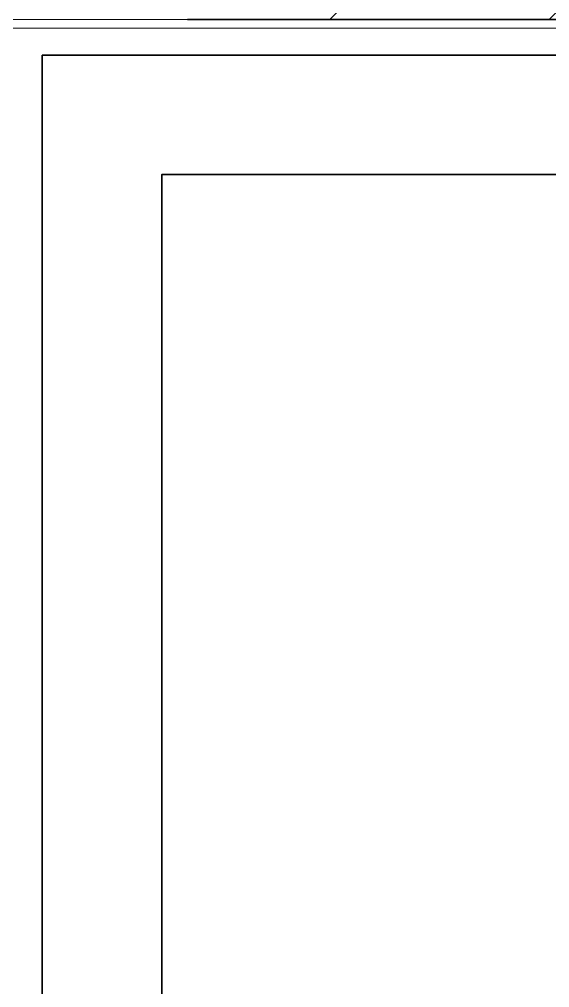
# Model space of a CAD drawing. Header units: millimetres. Extents: x 233224 to 234067, y -13631 to -11613.
# Drawn here: x 233472.34 to 233494.55, y -13600.64 to -13560.08 of the extents above; entities that cross this region are included whole.
import ezdxf

# ---------------------------------------------------------------- set-up
doc = ezdxf.new("R2010")
doc.units = ezdxf.units.MM
doc.header["$MEASUREMENT"] = 0
for name, color, linetype, lineweight, true_color in [('2D Drafting - General_Pen_No__4', 7, 'Continuous', 20, 0x029e21), ('Structural - Bearing_Pen_No__107', 7, 'Continuous', 13, 0xaaaaaa), ('Structural - Bearing_Pen_No__90', 7, 'Continuous', 20, 0x00bfbf)]:
    doc.layers.add(name, color=color, linetype=linetype, lineweight=lineweight, true_color=true_color)
doc.layers.add('Structural - Bearing', color=7, linetype='Continuous')
doc.layers.add('Structural - Bearing_Pen_No__27', color=7, linetype='Continuous', lineweight=35)
doc.layers.add('Structural - Bearing_Pen_No__7', color=7, linetype='Continuous', lineweight=35)

# ---------------------------------------------------------------- blocks, each defined once
blk = doc.blocks.new('Slab_11', base_point=(228184.73, -13713.38))
at = {"layer": 'Structural - Bearing_Pen_No__7', "linetype": 'Continuous', "flags": 128}
for points in [[(228184.73, -13713.38), (228184.74, -13113.38), (228884.74, -13113.39), (228884.73, -13713.39)], [(228234.73, -13663.38), (228834.73, -13663.39), (228834.73, -13163.39), (228234.73, -13163.38)]]:
    blk.add_lwpolyline(points, close=True, dxfattribs=at)
blk = doc.blocks.new('Slab_12', base_point=(228234.73, -13663.38))
at = {"layer": 'Structural - Bearing_Pen_No__7', "linetype": 'Continuous', "flags": 128}
blk.add_lwpolyline([(228234.73, -13663.38), (228234.73, -13163.38), (228834.73, -13163.39), (228834.73, -13663.39)], close=True, dxfattribs=at)
blk = doc.blocks.new('Wall_22', base_point=(231723.96, -13098.41))
at = {"layer": 'Structural - Bearing_Pen_No__107', "linetype": 'Continuous'}
h = blk.add_hatch(dxfattribs=at)
h.set_pattern_fill('COMMON_BRICK', color=256, style=0, pattern_type=2)
h.set_pattern_definition([(45, (0, 0), (-45.96194, 45.96194), [])])
h.paths.add_polyline_path([(228245.51, -13048.38), (228245.51, -13098.38), (228984.74, -13098.39), (228984.74, -13048.39)])
at = {"layer": 'Structural - Bearing_Pen_No__27', "linetype": 'Continuous', "flags": 128}
blk.add_lwpolyline([(228245.51, -13098.38), (228984.74, -13098.39)], dxfattribs=at)
blk = doc.blocks.new('Beam_1', base_point=(225986.7, -13027.05))
at = {"layer": 'Structural - Bearing_Pen_No__90', "linetype": 'Continuous'}
blk.add_line((225986.7, -13102.05), (234060.92, -13102.05), dxfattribs=at)

msp = doc.modelspace()

# ---------------------------------------------------------------- linework, layer by layer
at = {"layer": '2D Drafting - General_Pen_No__4', "linetype": 'Continuous'}
msp.add_line((234050.927, -13560.087), (233254.727, -13560.087), dxfattribs=at)

# ---------------------------------------------------------------- block references
at = {"layer": 'Structural - Bearing', "color": 132, "lineweight": 20, "true_color": 0x00bfbf, "xscale": 0.1, "yscale": 0.1, "zscale": 0.1}
msp.add_blockref('Beam_1', (233253.499, -13552.949), dxfattribs=at)
at = {"layer": 'Structural - Bearing', "xscale": 0.1, "yscale": 0.1, "zscale": 0.1}
msp.add_blockref('Wall_22', (233827.226, -13560.084), dxfattribs=at)
at = {"layer": 'Structural - Bearing', "linetype": 'Continuous', "xscale": 0.1, "yscale": 0.1, "zscale": 0.1}
for name, p in [('Slab_11', (233473.302, -13621.582)), ('Slab_12', (233478.302, -13616.582))]:
    msp.add_blockref(name, p, dxfattribs=at)

doc.saveas('drawing.dxf')
